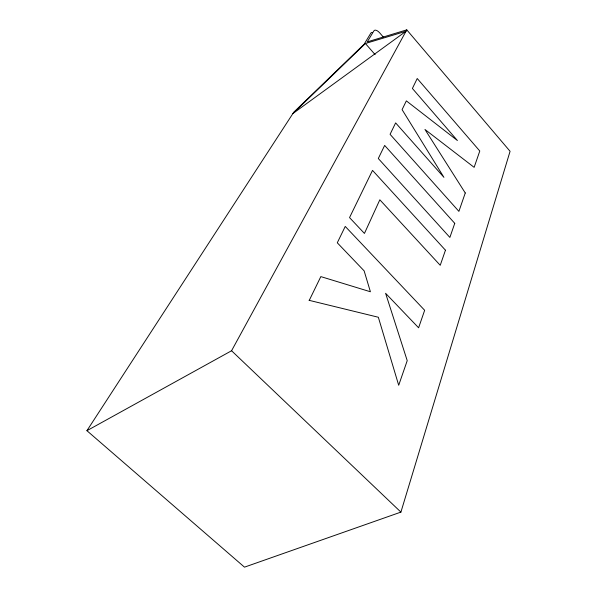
<?xml version="1.0" encoding="UTF-8"?>
<svg xmlns="http://www.w3.org/2000/svg" width="597" height="597" viewBox="0 0 597 597"><rect width="100%" height="100%" fill="white"/><g stroke="black" fill="none" stroke-linecap="round" stroke-linejoin="round"><path stroke-width="0.9" d="M372.222 32.417A6.507 3.075 54.8 0 0 370.812 33.171L364.133 44.215L293.821 112.124L86.923 430.691L244.486 567.15L400.908 512.107L510.077 151.295L406.773 29.85L367.245 41.902L373.886 30.88A6.522 3.06 54.9 0 1 379.744 32.925L383.378 37.141M309.425 300.037L320.828 276.605L370.409 291.761L364.14 270.866L337.283 242.792L345.245 226.427L424.654 310.291L418.601 327.79L385.602 293.299L407.221 360.648L398.699 385.266L378.341 317.253L308.97 300.291M86.923 430.691L231.569 350.745L406.773 29.85M365.416 43.506L292.888 113.564L406.02 31.238L365.416 43.506L375.11 54.633M231.569 350.745L400.908 512.107M445.459 250.203L440.228 265.299L379.834 199.794L364.439 233.427L349.543 217.599L372.521 170.384L445.459 250.203M454.75 223.338L449.877 237.427L378.297 158.511L384.662 145.429L454.75 223.338M465.264 192.98L458.899 211.368L390.072 134.325L395.632 122.9L443.922 177.339L402.087 109.639L406.348 100.871L457.406 140.519L412.393 88.46L417.228 78.513L479.787 151.011L474.137 167.347L424.967 129.474L465.264 192.98"/></g></svg>
